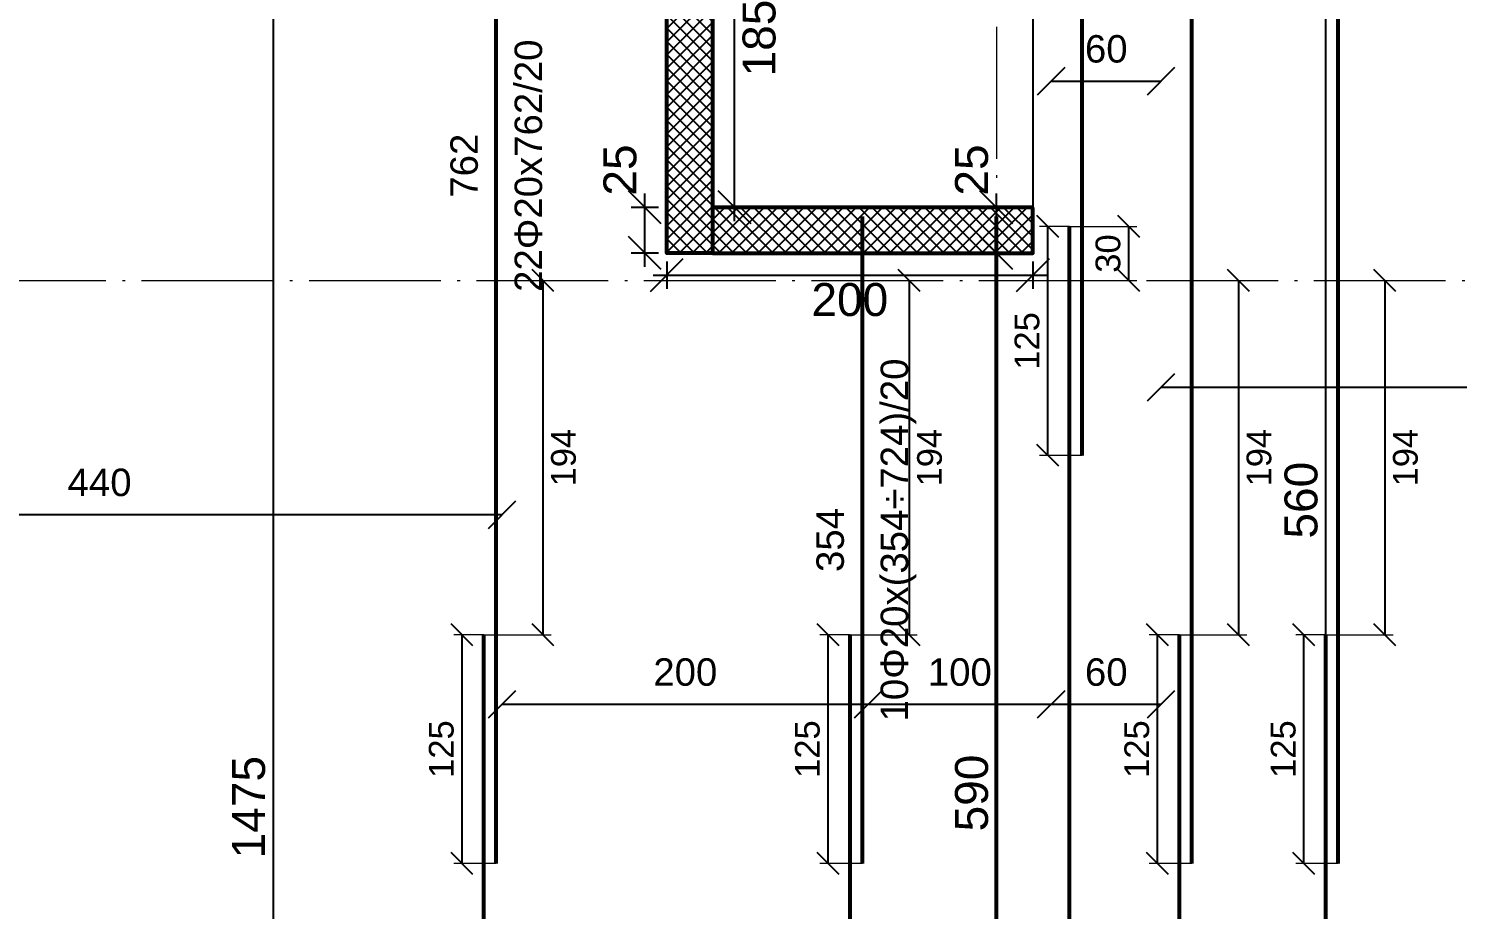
# Model space of a CAD drawing. Header units: millimetres. Extents: x -404 to 6018, y -5139 to 7890.
# Drawn here: x 4116 to 4897, y 736 to 1218 of the extents above; entities that cross this region are included whole.
import ezdxf
from ezdxf.enums import TextEntityAlignment as Align

# ---------------------------------------------------------------- set-up
doc = ezdxf.new("R2010")
doc.units = ezdxf.units.MM
doc.linetypes.add('ZWCAD_ISO04W100', pattern=[30.5, 24, -3, 0.5, -3])
doc.layers.add('AXIS LINES', color=255, linetype='ZWCAD_ISO04W100', lineweight=13)
doc.layers.add('WALL', color=10, linetype='Continuous', lineweight=53)
for name, color, linetype in [('FW_DIM', 7, 'Continuous'), ('FW_WALL_HATCH', 8, 'Continuous'), ('OPENING', 7, 'Continuous'), ('REB_BOT_MESH_Y', 5, 'Continuous'), ('REB_BOT_MESH_Y_AXDIM', 5, 'Continuous'), ('REB_BOT_MESH_Y_LAP', 5, 'Continuous'), ('REB_BOT_MESH_Y_RANGE', 5, 'Continuous'), ('REB_BOT_MESH_Y_TEXT', 5, 'Continuous')]:
    doc.layers.add(name, color=color, linetype=linetype)
doc.styles.add('REBAR_TXT', font='arial.ttf')
doc.styles.get("Standard").update_dxf_attribs({"font": 'arial.ttf'})
doc.dimstyles.new('FW_DIM', dxfattribs={"dimtxt": 18, "dimasz": 9, "dimexe": 7.5, "dimexo": 4.5, "dimgap": 4.5, "dimtad": 1, "dimdec": 0, "dimtxsty": 'Standard', "dimtsz": 9, "dimcen": 2.5, "dimdle": 7.5, "dimclrd": 256, "dimclre": 256, "dimclrt": 7, "dimazin": 3, "dimtfac": 1, "dimtmove": 2, "dimatfit": 3})
doc.dimstyles.new('REBAR LAP', dxfattribs={"dimtxt": 13.5, "dimasz": 2.5, "dimexe": 4.5, "dimexo": 0, "dimgap": 4.5, "dimtad": 1, "dimdec": 0, "dimtxsty": 'Standard', "dimtsz": 6, "dimcen": 2.5, "dimclrd": 6, "dimclre": 6, "dimclrt": 7, "dimazin": 3, "dimtfac": 1, "dimtmove": 2, "dimatfit": 3, "dimlwd": 25, "dimlwe": 18})
doc.dimstyles.new('REBAR M-200', dxfattribs={"dimtxt": 15, "dimasz": 15, "dimexe": 25, "dimexo": 12.5, "dimgap": 10, "dimtad": 1, "dimdec": 0, "dimtxsty": 'Standard', "dimblk": 'NONE', "dimcen": 50, "dimse1": 1, "dimse2": 1, "dimclrd": 6, "dimclre": 6, "dimclrt": 7, "dimazin": 3, "dimtfac": 1, "dimtmove": 2, "dimatfit": 3, "dimldrblk": 'NONE', "dimlwd": 53})
doc.dimstyles.new('REBAR RANGE', dxfattribs={"dimtxt": 15, "dimasz": 2.5, "dimexe": 0, "dimexo": 0, "dimgap": 10, "dimtad": 1, "dimdec": 0, "dimtxsty": 'Standard', "dimtsz": 7.5, "dimcen": 2.5, "dimse1": 1, "dimse2": 1, "dimclrd": 6, "dimclre": 6, "dimclrt": 7, "dimazin": 3, "dimtfac": 1, "dimtmove": 2, "dimatfit": 3, "dimlwd": 25})

# ---------------------------------------------------------------- blocks, each defined once
blk = doc.blocks.new('*D529')
at = {"color": 6, "lineweight": 53}
blk.add_line((4364.99, -195), (4364.99, 886.5), dxfattribs=at)
at = {"layer": 'Defpoints'}
for p in [(4364.99, 886.5), (4364.99, -195), (4364.99, -195)]:
    blk.add_point(p, dxfattribs=at)
at = {"layer": 'REB_BOT_MESH_Y', "color": 7, "insert": (4347.49, 345.75), "char_height": 15, "attachment_point": 5, "rotation": 90}
blk.add_mtext('1082', dxfattribs=at)
blk = doc.blocks.new('_NONE')
blk = doc.blocks.new('*D530')
at = {"color": 6, "lineweight": 53}
blk.add_line((4371.74, 761.5), (4371.74, 1524), dxfattribs=at)
at = {"layer": 'Defpoints'}
for p in [(4371.74, 1524), (4371.74, 761.5), (4371.74, 761.5)]:
    blk.add_point(p, dxfattribs=at)
at = {"layer": 'REB_BOT_MESH_Y', "color": 7, "insert": (4354.24, 1142.75), "char_height": 15, "attachment_point": 5, "rotation": 90}
blk.add_mtext('762', dxfattribs=at)
blk = doc.blocks.new('_Oblique')
at = {"color": 0, "linetype": 'ByBlock', "lineweight": -2}
blk.add_line((-0.5, -0.5), (0.5, 0.5), dxfattribs=at)
blk = doc.blocks.new('*D531')
at = {"color": 6, "lineweight": 18}
for p, q in [((4364.99, 886.5), (4348.49, 886.5)), ((4371.74, 761.5), (4348.49, 761.5))]:
    blk.add_line(p, q, dxfattribs=at)
at = {"color": 6, "lineweight": 25}
blk.add_line((4352.99, 761.5), (4352.99, 886.5), dxfattribs=at)
at = {"layer": 'Defpoints'}
for p in [(4364.99, 886.5), (4352.99, 761.5), (4371.74, 761.5)]:
    blk.add_point(p, dxfattribs=at)
at = {"layer": 'REB_BOT_MESH_Y_LAP', "color": 6, "xscale": 12, "yscale": 12, "rotation": 90}
for p in [(4352.99, 886.5), (4352.99, 761.5)]:
    blk.add_blockref('_OBLIQUE', p, dxfattribs=at)
at = {"layer": 'REB_BOT_MESH_Y_LAP', "color": 7, "insert": (4341.74, 824), "char_height": 13.5, "attachment_point": 5, "rotation": 90}
blk.add_mtext('125', dxfattribs=at)
blk = doc.blocks.new('*D532')
at = {"color": 6, "lineweight": 18}
for p, q in [((4364.99, 1080), (4401.74, 1080)), ((4364.99, 886.5), (4401.74, 886.5))]:
    blk.add_line(p, q, dxfattribs=at)
at = {"color": 6, "lineweight": 25}
blk.add_line((4397.24, 1080), (4397.24, 886.5), dxfattribs=at)
at = {"layer": 'Defpoints'}
for p in [(4364.99, 1080), (4397.24, 1080), (4364.99, 886.5)]:
    blk.add_point(p, dxfattribs=at)
at = {"layer": 'REB_BOT_MESH_Y_AXDIM', "color": 6, "xscale": 12, "yscale": 12, "rotation": 90}
for p in [(4397.24, 1080), (4397.24, 886.5)]:
    blk.add_blockref('_OBLIQUE', p, dxfattribs=at)
at = {"layer": 'REB_BOT_MESH_Y_AXDIM', "color": 7, "insert": (4408.49, 983.25), "char_height": 13.5, "attachment_point": 5, "rotation": 90}
blk.add_mtext('194', dxfattribs=at)
blk = doc.blocks.new('*D540')
at = {"color": 6, "lineweight": 53}
blk.add_line((4824.99, -194), (4824.99, 886.5), dxfattribs=at)
at = {"layer": 'Defpoints'}
for p in [(4824.99, 886.5), (4824.99, -194), (4824.99, -194)]:
    blk.add_point(p, dxfattribs=at)
at = {"layer": 'REB_BOT_MESH_Y', "color": 7, "insert": (4807.49, 346.25), "char_height": 15, "attachment_point": 5, "rotation": 90}
blk.add_mtext('1080', dxfattribs=at)
blk = doc.blocks.new('*D541')
at = {"color": 6, "lineweight": 53}
blk.add_line((4831.74, 761.5), (4831.74, 1802.5), dxfattribs=at)
at = {"layer": 'Defpoints'}
for p in [(4831.74, 1802.5), (4831.74, 761.5), (4831.74, 761.5)]:
    blk.add_point(p, dxfattribs=at)
at = {"layer": 'REB_BOT_MESH_Y', "color": 7, "insert": (4814.24, 1282), "char_height": 15, "attachment_point": 5, "rotation": 90}
blk.add_mtext('1041', dxfattribs=at)
blk = doc.blocks.new('*D544')
at = {"color": 6, "lineweight": 18}
for p, q in [((4824.99, 886.5), (4808.49, 886.5)), ((4831.74, 761.5), (4808.49, 761.5))]:
    blk.add_line(p, q, dxfattribs=at)
at = {"color": 6, "lineweight": 25}
blk.add_line((4812.99, 761.5), (4812.99, 886.5), dxfattribs=at)
at = {"layer": 'Defpoints'}
for p in [(4824.99, 886.5), (4812.99, 761.5), (4831.74, 761.5)]:
    blk.add_point(p, dxfattribs=at)
at = {"layer": 'REB_BOT_MESH_Y_LAP', "color": 6, "xscale": 12, "yscale": 12, "rotation": 90}
for p in [(4812.99, 886.5), (4812.99, 761.5)]:
    blk.add_blockref('_OBLIQUE', p, dxfattribs=at)
at = {"layer": 'REB_BOT_MESH_Y_LAP', "color": 7, "insert": (4801.74, 824), "char_height": 13.5, "attachment_point": 5, "rotation": 90}
blk.add_mtext('125', dxfattribs=at)
blk = doc.blocks.new('*D545')
at = {"color": 6, "lineweight": 18}
for p, q in [((4824.99, 1080), (4861.74, 1080)), ((4824.99, 886.5), (4861.74, 886.5))]:
    blk.add_line(p, q, dxfattribs=at)
at = {"color": 6, "lineweight": 25}
blk.add_line((4857.24, 1080), (4857.24, 886.5), dxfattribs=at)
at = {"layer": 'Defpoints'}
for p in [(4824.99, 1080), (4857.24, 1080), (4824.99, 886.5)]:
    blk.add_point(p, dxfattribs=at)
at = {"layer": 'REB_BOT_MESH_Y_AXDIM', "color": 6, "xscale": 12, "yscale": 12, "rotation": 90}
for p in [(4857.24, 1080), (4857.24, 886.5)]:
    blk.add_blockref('_OBLIQUE', p, dxfattribs=at)
at = {"layer": 'REB_BOT_MESH_Y_AXDIM', "color": 7, "insert": (4868.49, 983.25), "char_height": 13.5, "attachment_point": 5, "rotation": 90}
blk.add_mtext('194', dxfattribs=at)
blk = doc.blocks.new('*D550')
at = {"color": 6, "lineweight": 53}
blk.add_line((4564.99, -195), (4564.99, 886.5), dxfattribs=at)
at = {"layer": 'Defpoints'}
for p in [(4564.99, 886.5), (4564.99, -195), (4564.99, -195)]:
    blk.add_point(p, dxfattribs=at)
at = {"layer": 'REB_BOT_MESH_Y', "color": 7, "insert": (4547.49, 345.75), "char_height": 15, "attachment_point": 5, "rotation": 90}
blk.add_mtext('1082', dxfattribs=at)
blk = doc.blocks.new('*D551')
at = {"color": 6, "lineweight": 53}
blk.add_line((4571.74, 761.5), (4571.74, 1115), dxfattribs=at)
at = {"layer": 'Defpoints'}
for p in [(4571.74, 1115), (4571.74, 761.5), (4571.74, 761.5)]:
    blk.add_point(p, dxfattribs=at)
at = {"layer": 'REB_BOT_MESH_Y', "color": 7, "insert": (4554.24, 938.25), "char_height": 15, "attachment_point": 5, "rotation": 90}
blk.add_mtext('354', dxfattribs=at)
blk = doc.blocks.new('*D552')
at = {"color": 6, "lineweight": 18}
for p, q in [((4564.99, 886.5), (4548.49, 886.5)), ((4571.74, 761.5), (4548.49, 761.5))]:
    blk.add_line(p, q, dxfattribs=at)
at = {"color": 6, "lineweight": 25}
blk.add_line((4552.99, 761.5), (4552.99, 886.5), dxfattribs=at)
at = {"layer": 'Defpoints'}
for p in [(4564.99, 886.5), (4552.99, 761.5), (4571.74, 761.5)]:
    blk.add_point(p, dxfattribs=at)
at = {"layer": 'REB_BOT_MESH_Y_LAP', "color": 6, "xscale": 12, "yscale": 12, "rotation": 90}
for p in [(4552.99, 886.5), (4552.99, 761.5)]:
    blk.add_blockref('_OBLIQUE', p, dxfattribs=at)
at = {"layer": 'REB_BOT_MESH_Y_LAP', "color": 7, "insert": (4541.74, 824), "char_height": 13.5, "attachment_point": 5, "rotation": 90}
blk.add_mtext('125', dxfattribs=at)
blk = doc.blocks.new('*D553')
at = {"color": 6, "lineweight": 18}
for p, q in [((4564.99, 1080), (4601.74, 1080)), ((4564.99, 886.5), (4601.74, 886.5))]:
    blk.add_line(p, q, dxfattribs=at)
at = {"color": 6, "lineweight": 25}
blk.add_line((4597.24, 1080), (4597.24, 886.5), dxfattribs=at)
at = {"layer": 'Defpoints'}
for p in [(4564.99, 1080), (4597.24, 1080), (4564.99, 886.5)]:
    blk.add_point(p, dxfattribs=at)
at = {"layer": 'REB_BOT_MESH_Y_AXDIM', "color": 6, "xscale": 12, "yscale": 12, "rotation": 90}
for p in [(4597.24, 1080), (4597.24, 886.5)]:
    blk.add_blockref('_OBLIQUE', p, dxfattribs=at)
at = {"layer": 'REB_BOT_MESH_Y_AXDIM', "color": 7, "insert": (4608.49, 983.25), "char_height": 13.5, "attachment_point": 5, "rotation": 90}
blk.add_mtext('194', dxfattribs=at)
blk = doc.blocks.new('*D554')
at = {"color": 6, "lineweight": 53}
blk.add_line((4744.99, -194), (4744.99, 886.5), dxfattribs=at)
at = {"layer": 'Defpoints'}
for p in [(4744.99, 886.5), (4744.99, -194), (4744.99, -194)]:
    blk.add_point(p, dxfattribs=at)
at = {"layer": 'REB_BOT_MESH_Y', "color": 7, "insert": (4727.49, 346.25), "char_height": 15, "attachment_point": 5, "rotation": 90}
blk.add_mtext('1080', dxfattribs=at)
blk = doc.blocks.new('*D555')
at = {"color": 6, "lineweight": 53}
blk.add_line((4751.74, 761.5), (4751.74, 1802.5), dxfattribs=at)
at = {"layer": 'Defpoints'}
for p in [(4751.74, 1802.5), (4751.74, 761.5), (4751.74, 761.5)]:
    blk.add_point(p, dxfattribs=at)
at = {"layer": 'REB_BOT_MESH_Y', "color": 7, "insert": (4734.24, 1282), "char_height": 15, "attachment_point": 5, "rotation": 90}
blk.add_mtext('1041', dxfattribs=at)
blk = doc.blocks.new('*D557')
at = {"color": 6, "lineweight": 18}
for p, q in [((4744.99, 886.5), (4728.49, 886.5)), ((4751.74, 761.5), (4728.49, 761.5))]:
    blk.add_line(p, q, dxfattribs=at)
at = {"color": 6, "lineweight": 25}
blk.add_line((4732.99, 761.5), (4732.99, 886.5), dxfattribs=at)
at = {"layer": 'Defpoints'}
for p in [(4744.99, 886.5), (4732.99, 761.5), (4751.74, 761.5)]:
    blk.add_point(p, dxfattribs=at)
at = {"layer": 'REB_BOT_MESH_Y_LAP', "color": 6, "xscale": 12, "yscale": 12, "rotation": 90}
for p in [(4732.99, 886.5), (4732.99, 761.5)]:
    blk.add_blockref('_OBLIQUE', p, dxfattribs=at)
at = {"layer": 'REB_BOT_MESH_Y_LAP', "color": 7, "insert": (4721.74, 824), "char_height": 13.5, "attachment_point": 5, "rotation": 90}
blk.add_mtext('125', dxfattribs=at)
blk = doc.blocks.new('*D558')
at = {"color": 6, "lineweight": 18}
for p, q in [((4744.99, 1080), (4781.74, 1080)), ((4744.99, 886.5), (4781.74, 886.5))]:
    blk.add_line(p, q, dxfattribs=at)
at = {"color": 6, "lineweight": 25}
blk.add_line((4777.24, 1080), (4777.24, 886.5), dxfattribs=at)
at = {"layer": 'Defpoints'}
for p in [(4744.99, 1080), (4777.24, 1080), (4744.99, 886.5)]:
    blk.add_point(p, dxfattribs=at)
at = {"layer": 'REB_BOT_MESH_Y_AXDIM', "color": 6, "xscale": 12, "yscale": 12, "rotation": 90}
for p in [(4777.24, 1080), (4777.24, 886.5)]:
    blk.add_blockref('_OBLIQUE', p, dxfattribs=at)
at = {"layer": 'REB_BOT_MESH_Y_AXDIM', "color": 7, "insert": (4788.49, 983.25), "char_height": 13.5, "attachment_point": 5, "rotation": 90}
blk.add_mtext('194', dxfattribs=at)
blk = doc.blocks.new('*D569')
at = {"color": 6, "lineweight": 53}
blk.add_line((4684.99, 5), (4684.99, 1109.5), dxfattribs=at)
at = {"layer": 'Defpoints'}
for p in [(4684.99, 1109.5), (4684.99, 5), (4684.99, 5)]:
    blk.add_point(p, dxfattribs=at)
at = {"layer": 'REB_BOT_MESH_Y', "color": 7, "insert": (4667.49, 557.25), "char_height": 15, "attachment_point": 5, "rotation": 90}
blk.add_mtext('1104', dxfattribs=at)
blk = doc.blocks.new('*D570')
at = {"color": 6, "lineweight": 53}
blk.add_line((4691.74, 984.5), (4691.74, 1802.5), dxfattribs=at)
at = {"layer": 'Defpoints'}
for p in [(4691.74, 1802.5), (4691.74, 984.5), (4691.74, 984.5)]:
    blk.add_point(p, dxfattribs=at)
at = {"layer": 'REB_BOT_MESH_Y', "color": 7, "insert": (4674.24, 1393.5), "char_height": 15, "attachment_point": 5, "rotation": 90}
blk.add_mtext('818', dxfattribs=at)
blk = doc.blocks.new('*D572')
at = {"color": 6, "lineweight": 18}
for p, q in [((4684.99, 1109.5), (4668.49, 1109.5)), ((4691.74, 984.5), (4668.49, 984.5))]:
    blk.add_line(p, q, dxfattribs=at)
at = {"color": 6, "lineweight": 25}
blk.add_line((4672.99, 984.5), (4672.99, 1109.5), dxfattribs=at)
at = {"layer": 'Defpoints'}
for p in [(4684.99, 1109.5), (4672.99, 984.5), (4691.74, 984.5)]:
    blk.add_point(p, dxfattribs=at)
at = {"layer": 'REB_BOT_MESH_Y_LAP', "color": 6, "xscale": 12, "yscale": 12, "rotation": 90}
for p in [(4672.99, 1109.5), (4672.99, 984.5)]:
    blk.add_blockref('_OBLIQUE', p, dxfattribs=at)
at = {"layer": 'REB_BOT_MESH_Y_LAP', "color": 7, "insert": (4661.74, 1047), "char_height": 13.5, "attachment_point": 5, "rotation": 90}
blk.add_mtext('125', dxfattribs=at)
blk = doc.blocks.new('*D573')
at = {"color": 6, "lineweight": 18}
for p, q in [((4684.99, 1109.5), (4721.74, 1109.5)), ((4684.99, 1080), (4721.74, 1080))]:
    blk.add_line(p, q, dxfattribs=at)
at = {"color": 6, "lineweight": 25}
blk.add_line((4717.24, 1080), (4717.24, 1109.5), dxfattribs=at)
at = {"layer": 'Defpoints'}
for p in [(4684.99, 1109.5), (4684.99, 1080), (4717.24, 1080)]:
    blk.add_point(p, dxfattribs=at)
at = {"layer": 'REB_BOT_MESH_Y_AXDIM', "color": 6, "xscale": 12, "yscale": 12, "rotation": 90}
for p in [(4717.24, 1109.5), (4717.24, 1080)]:
    blk.add_blockref('_OBLIQUE', p, dxfattribs=at)
at = {"layer": 'REB_BOT_MESH_Y_AXDIM', "color": 7, "insert": (4705.99, 1094.75), "char_height": 13.5, "attachment_point": 5, "rotation": 90}
blk.add_mtext('30', dxfattribs=at)
blk = doc.blocks.new('*D578')
at = {"color": 6, "lineweight": 25}
blk.add_line((4734.99, 1021.75), (5414.99, 1021.75), dxfattribs=at)
at = {"layer": 'Defpoints'}
for p in [(4734.99, 1021.75), (4734.99, 1021.75), (5414.99, 1021.75)]:
    blk.add_point(p, dxfattribs=at)
at = {"layer": 'REB_BOT_MESH_Y_RANGE', "color": 6, "xscale": 15, "yscale": 15}
for p in [(4734.99, 1021.75), (5414.99, 1021.75)]:
    blk.add_blockref('_OBLIQUE', p, dxfattribs=at)
at = {"layer": 'REB_BOT_MESH_Y_RANGE', "color": 7, "insert": (5074.99, 1039.25), "char_height": 15, "attachment_point": 5}
blk.add_mtext('680', dxfattribs=at)
blk = doc.blocks.new('*D579')
at = {"color": 6, "lineweight": 25}
blk.add_line((3934.99, 952.12), (4374.99, 952.12), dxfattribs=at)
at = {"layer": 'Defpoints'}
for p in [(3934.99, 952.12), (3934.99, 952.12), (4374.99, 952.12)]:
    blk.add_point(p, dxfattribs=at)
at = {"layer": 'REB_BOT_MESH_Y_RANGE', "color": 6, "xscale": 15, "yscale": 15}
for p in [(3934.99, 952.12), (4374.99, 952.12)]:
    blk.add_blockref('_OBLIQUE', p, dxfattribs=at)
at = {"layer": 'REB_BOT_MESH_Y_RANGE', "color": 7, "insert": (4154.99, 969.62), "char_height": 15, "attachment_point": 5}
blk.add_mtext('440', dxfattribs=at)
blk = doc.blocks.new('*D585')
at = {"color": 6, "lineweight": 25}
blk.add_line((4374.99, 848.5), (4574.99, 848.5), dxfattribs=at)
at = {"layer": 'Defpoints'}
for p in [(4374.99, 848.5), (4374.99, 848.5), (4574.99, 848.5)]:
    blk.add_point(p, dxfattribs=at)
at = {"layer": 'REB_BOT_MESH_Y_RANGE', "color": 6, "xscale": 15, "yscale": 15}
for p in [(4374.99, 848.5), (4574.99, 848.5)]:
    blk.add_blockref('_OBLIQUE', p, dxfattribs=at)
at = {"layer": 'REB_BOT_MESH_Y_RANGE', "color": 7, "insert": (4474.99, 866), "char_height": 15, "attachment_point": 5}
blk.add_mtext('200', dxfattribs=at)
blk = doc.blocks.new('*D593')
at = {"color": 6, "lineweight": 25}
blk.add_line((4574.99, 848.5), (4674.99, 848.5), dxfattribs=at)
at = {"layer": 'Defpoints'}
for p in [(4574.99, 848.5), (4574.99, 848.5), (4674.99, 848.5)]:
    blk.add_point(p, dxfattribs=at)
at = {"layer": 'REB_BOT_MESH_Y_RANGE', "color": 6, "xscale": 15, "yscale": 15}
for p in [(4574.99, 848.5), (4674.99, 848.5)]:
    blk.add_blockref('_OBLIQUE', p, dxfattribs=at)
at = {"layer": 'REB_BOT_MESH_Y_RANGE', "color": 7, "insert": (4624.99, 866), "char_height": 15, "attachment_point": 5}
blk.add_mtext('100', dxfattribs=at)
blk = doc.blocks.new('*D594')
at = {"color": 6, "lineweight": 53}
blk.add_line((4644.99, 5), (4644.99, 1115), dxfattribs=at)
at = {"layer": 'Defpoints'}
for p in [(4644.99, 1115), (4644.99, 5), (4644.99, 5)]:
    blk.add_point(p, dxfattribs=at)
at = {"layer": 'REB_BOT_MESH_Y', "color": 7, "insert": (4627.49, 560), "char_height": 15, "attachment_point": 5, "rotation": 90}
blk.add_mtext('1110', dxfattribs=at)
blk = doc.blocks.new('*D604')
at = {"color": 6, "lineweight": 25}
blk.add_line((4674.99, 848.5), (4734.99, 848.5), dxfattribs=at)
at = {"layer": 'Defpoints'}
for p in [(4674.99, 848.5), (4674.99, 848.5), (4734.99, 848.5)]:
    blk.add_point(p, dxfattribs=at)
at = {"layer": 'REB_BOT_MESH_Y_RANGE', "color": 6, "xscale": 15, "yscale": 15}
for p in [(4674.99, 848.5), (4734.99, 848.5)]:
    blk.add_blockref('_OBLIQUE', p, dxfattribs=at)
at = {"layer": 'REB_BOT_MESH_Y_RANGE', "color": 7, "insert": (4704.99, 866), "char_height": 15, "attachment_point": 5}
blk.add_mtext('60', dxfattribs=at)
blk = doc.blocks.new('*D607')
at = {"color": 6, "lineweight": 25}
blk.add_line((4674.99, 1189), (4734.99, 1189), dxfattribs=at)
at = {"layer": 'Defpoints'}
for p in [(4674.99, 1189), (4674.99, 1189), (4734.99, 1189)]:
    blk.add_point(p, dxfattribs=at)
at = {"layer": 'REB_BOT_MESH_Y_RANGE', "color": 6, "xscale": 15, "yscale": 15}
for p in [(4674.99, 1189), (4734.99, 1189)]:
    blk.add_blockref('_OBLIQUE', p, dxfattribs=at)
at = {"layer": 'REB_BOT_MESH_Y_RANGE', "color": 7, "insert": (4704.99, 1206.5), "char_height": 15, "attachment_point": 5}
blk.add_mtext('60', dxfattribs=at)
blk = doc.blocks.new('*D614')
for p, q in [((4452.89, 1087.5), (4452.89, 1127.5)), ((4460.39, 1120), (4445.39, 1120)), ((4460.39, 1095), (4445.39, 1095))]:
    blk.add_line(p, q)
at = {"layer": 'Defpoints'}
for p in [(4464.89, 1120), (4452.89, 1095), (4464.89, 1095)]:
    blk.add_point(p, dxfattribs=at)
at = {"layer": 'FW_DIM', "xscale": 18, "yscale": 18, "rotation": 90}
for p in [(4452.89, 1120), (4452.89, 1095)]:
    blk.add_blockref('_OBLIQUE', p, dxfattribs=at)
at = {"layer": 'FW_DIM', "color": 7, "insert": (4439.39, 1140.4), "char_height": 18, "attachment_point": 5, "rotation": 90}
blk.add_mtext('25', dxfattribs=at)
blk = doc.blocks.new('*D615')
for p, q in [((4464.89, 1090.5), (4464.89, 1075.5)), ((4664.89, 1090.5), (4664.89, 1075.5)), ((4457.39, 1083), (4672.39, 1083))]:
    blk.add_line(p, q)
at = {"layer": 'Defpoints'}
for p in [(4464.89, 1095), (4664.89, 1095), (4464.89, 1083)]:
    blk.add_point(p, dxfattribs=at)
at = {"layer": 'FW_DIM', "xscale": 18, "yscale": 18}
for p in [(4464.89, 1083), (4664.89, 1083)]:
    blk.add_blockref('_OBLIQUE', p, dxfattribs=at)
at = {"layer": 'FW_DIM', "color": 7, "insert": (4564.89, 1069.5), "char_height": 18, "attachment_point": 5}
blk.add_mtext('200', dxfattribs=at)
blk = doc.blocks.new('*D617')
for p, q in [((4501.89, 1112.5), (4501.89, 1312.5)), ((4494.39, 1305), (4509.39, 1305)), ((4494.39, 1120), (4509.39, 1120))]:
    blk.add_line(p, q)
at = {"layer": 'Defpoints'}
for p in [(4489.89, 1305), (4489.89, 1120), (4501.89, 1120)]:
    blk.add_point(p, dxfattribs=at)
at = {"layer": 'FW_DIM', "xscale": 18, "yscale": 18, "rotation": 90}
for p in [(4501.89, 1305), (4501.89, 1120)]:
    blk.add_blockref('_OBLIQUE', p, dxfattribs=at)
at = {"layer": 'FW_DIM', "color": 7, "insert": (4515.39, 1212.5), "char_height": 18, "attachment_point": 5, "rotation": 90}
blk.add_mtext('185', dxfattribs=at)
blk = doc.blocks.new('*D742')
for p, q in [((4249.99, 47.5), (4249.99, 1537.06)), ((4245.49, 1529.56), (4242.49, 1529.56)), ((4245.49, 55), (4242.49, 55))]:
    blk.add_line(p, q)
at = {"layer": 'Defpoints'}
for p in [(4249.99, 1529.56), (4249.99, 55), (4249.99, 55)]:
    blk.add_point(p, dxfattribs=at)
at = {"layer": 'FW_DIM', "xscale": 18, "yscale": 18, "rotation": 90}
for p in [(4249.99, 1529.56), (4249.99, 55)]:
    blk.add_blockref('_OBLIQUE', p, dxfattribs=at)
at = {"layer": 'FW_DIM', "color": 7, "insert": (4236.49, 792.28), "char_height": 18, "attachment_point": 5, "rotation": 90}
blk.add_mtext('1475', dxfattribs=at)
blk = doc.blocks.new('*D751')
for p, q in [((4644.99, 497.5), (4644.99, 1102.5)), ((4640.49, 1095), (4637.49, 1095)), ((4640.49, 505), (4637.49, 505))]:
    blk.add_line(p, q)
at = {"layer": 'Defpoints'}
for p in [(4644.99, 1095), (4644.99, 505), (4644.99, 505)]:
    blk.add_point(p, dxfattribs=at)
at = {"layer": 'FW_DIM', "xscale": 18, "yscale": 18, "rotation": 90}
for p in [(4644.99, 1095), (4644.99, 505)]:
    blk.add_blockref('_OBLIQUE', p, dxfattribs=at)
at = {"layer": 'FW_DIM', "color": 7, "insert": (4631.49, 800), "char_height": 18, "attachment_point": 5, "rotation": 90}
blk.add_mtext('590', dxfattribs=at)
blk = doc.blocks.new('*D752')
for p, q in [((4644.99, 1087.5), (4644.99, 1127.5)), ((4640.49, 1120), (4637.49, 1120)), ((4640.49, 1095), (4637.49, 1095))]:
    blk.add_line(p, q)
at = {"layer": 'Defpoints'}
for p in [(4644.99, 1120), (4644.99, 1095), (4644.99, 1095)]:
    blk.add_point(p, dxfattribs=at)
at = {"layer": 'FW_DIM', "xscale": 18, "yscale": 18, "rotation": 90}
for p in [(4644.99, 1120), (4644.99, 1095)]:
    blk.add_blockref('_OBLIQUE', p, dxfattribs=at)
at = {"layer": 'FW_DIM', "color": 7, "insert": (4631.49, 1140.4), "char_height": 18, "attachment_point": 5, "rotation": 90}
blk.add_mtext('25', dxfattribs=at)
blk = doc.blocks.new('*D758')
for p, q in [((4824.99, 672.5), (4824.99, 1247.5)), ((4820.49, 1240), (4817.49, 1240)), ((4820.49, 680), (4817.49, 680))]:
    blk.add_line(p, q)
at = {"layer": 'Defpoints'}
for p in [(4824.99, 1240), (4824.99, 680), (4824.99, 680)]:
    blk.add_point(p, dxfattribs=at)
at = {"layer": 'FW_DIM', "xscale": 18, "yscale": 18, "rotation": 90}
for p in [(4824.99, 1240), (4824.99, 680)]:
    blk.add_blockref('_OBLIQUE', p, dxfattribs=at)
at = {"layer": 'FW_DIM', "color": 7, "insert": (4811.49, 960), "char_height": 18, "attachment_point": 5, "rotation": 90}
blk.add_mtext('560', dxfattribs=at)

msp = doc.modelspace()

# ---------------------------------------------------------------- hatches: boundary and pattern name
at = {"layer": 'FW_WALL_HATCH'}
h = msp.add_hatch(dxfattribs=at)
h.set_pattern_fill('ANSI37', scale=1.6)
h.paths.add_polyline_path([(4664.89, 1095), (4489.89, 1095), (4464.89, 1095), (4464.89, 1560), (4489.89, 1560), (4489.89, 1330), (4664.89, 1330), (4664.89, 1305), (4489.89, 1305), (4489.89, 1120), (4664.89, 1120), (4664.89, 1095)])

# ---------------------------------------------------------------- linework, layer by layer
at = {"layer": 'AXIS LINES', "color": 0, "ltscale": 3}
for points in [[(4249.99, 3140.04), (4249.99, -400.07)], [(4644.99, 3140.04), (4644.99, -400.07)], [(4824.99, 3140.04), (4824.99, -400.07)], [(3537.41, 1080), (5952.4, 1080)]]:
    msp.add_lwpolyline(points, dxfattribs=at)
at = {"layer": 'OPENING'}
msp.add_lwpolyline([(4664.89, 1120), (4489.89, 1120), (4489.89, 1305), (4664.89, 1305)], close=True, dxfattribs=at)
at = {"layer": 'WALL', "ltscale": 0.08}
for points in [[(4464.89, 1560), (4489.89, 1560), (4489.89, 1095), (4464.89, 1095)], [(4664.89, 1120), (4489.89, 1120), (4489.89, 1095), (4664.89, 1095)]]:
    msp.add_lwpolyline(points, close=True, dxfattribs=at)

# ---------------------------------------------------------------- texts
at = {"layer": 'REB_BOT_MESH_Y_TEXT', "color": 7, "style": 'REBAR_TXT'}
for s, p in [('22Φ20x762/20', (4381.74, 1142.75)), ('10Φ20x(354÷724)/20', (4581.74, 938.25))]:
    msp.add_text(s, height=15, rotation=90, dxfattribs=at).set_placement(p, align=Align.TOP_CENTER)

# ---------------------------------------------------------------- dimensions: what is measured, and where the dimension line sits
at = {"layer": 'FW_DIM'}
for base, p1, p2, text, picture, middle in [((4249.99, 55), (4249.99, 55), (4249.99, 1529.56), '1475', '*D742', (4236.49, 792.28)), ((4501.89, 1120), (4489.89, 1120), (4489.89, 1305), '185', '*D617', (4515.39, 1212.5)), ((4824.99, 680), (4824.99, 680), (4824.99, 1240), '560', '*D758', (4811.49, 960)), ((4452.89, 1095), (4464.89, 1095), (4464.89, 1120), '25', '*D614', (4439.39, 1140.4)), ((4644.99, 1095), (4644.99, 1095), (4644.99, 1120), '25', '*D752', (4631.49, 1140.4)), ((4644.99, 505), (4644.99, 505), (4644.99, 1095), '590', '*D751', (4631.49, 800))]:
    dim = msp.add_linear_dim(base=base, p1=p1, p2=p2, angle=90, text=text, dimstyle='FW_DIM', override={"dimtmove": 2}, dxfattribs=at)
    dim.commit()
    dim.dimension.update_dxf_attribs({"geometry": picture, "text_midpoint": middle, "dimtype": 160})
dim = msp.add_linear_dim(base=(4464.89, 1083), p1=(4464.89, 1095), p2=(4664.89, 1095), text='200', dimstyle='FW_DIM', override={"dimtmove": 2}, dxfattribs=at)
dim.commit()
dim.dimension.update_dxf_attribs({"geometry": '*D615', "text_midpoint": (4564.89, 1069.5), "dimtype": 160})
at = {"layer": 'REB_BOT_MESH_Y'}
for base, p1, p2, picture, middle in [((4691.74, 984.5), (4691.74, 984.5), (4691.74, 1802.5), '*D570', (4674.24, 1393.5)), ((4751.74, 761.5), (4751.74, 761.5), (4751.74, 1802.5), '*D555', (4734.24, 1282)), ((4831.74, 761.5), (4831.74, 761.5), (4831.74, 1802.5), '*D541', (4814.24, 1282)), ((4371.73693601, 761.5), (4371.73693601, 761.5), (4371.73693601, 1524), '*D530', (4354.23693601, 1142.75)), ((4571.73693601, 761.5), (4571.73693601, 761.5), (4571.73693601, 1115), '*D551', (4554.23693601, 938.25)), ((4644.99, 5), (4644.99, 5), (4644.99, 1115), '*D594', (4627.49, 560)), ((4684.98693601, 5), (4684.98693601, 5), (4684.98693601, 1109.5), '*D569', (4667.48693601, 557.25)), ((4364.98693601, -195), (4364.98693601, -195), (4364.98693601, 886.5), '*D529', (4347.48693601, 345.75)), ((4564.98693601, -195), (4564.98693601, -195), (4564.98693601, 886.5), '*D550', (4547.48693601, 345.75)), ((4744.98693601, -194), (4744.98693601, -194), (4744.98693601, 886.5), '*D554', (4727.48693601, 346.25)), ((4824.98693601, -194), (4824.98693601, -194), (4824.98693601, 886.5), '*D540', (4807.48693601, 346.25))]:
    dim = msp.add_linear_dim(base=base, p1=p1, p2=p2, angle=90, dimstyle='REBAR M-200', dxfattribs=at)
    dim.commit()
    dim.dimension.update_dxf_attribs({"geometry": picture, "text_midpoint": middle})
at = {"layer": 'REB_BOT_MESH_Y_AXDIM'}
for base, p1, p2, picture, middle in [((4717.23693601, 1080), (4684.98693601, 1080), (4684.98693601, 1109.5), '*D573', (4705.98693601, 1094.75)), ((4397.23693601, 1080), (4364.98693601, 1080), (4364.98693601, 886.5), '*D532', (4408.48693601, 983.25)), ((4597.23693601, 1080), (4564.98693601, 1080), (4564.98693601, 886.5), '*D553', (4608.48693601, 983.25)), ((4777.23693601, 1080), (4744.98693601, 1080), (4744.98693601, 886.5), '*D558', (4788.48693601, 983.25)), ((4857.23693601, 1080), (4824.98693601, 1080), (4824.98693601, 886.5), '*D545', (4868.48693601, 983.25))]:
    dim = msp.add_linear_dim(base=base, p1=p1, p2=p2, angle=90, dimstyle='REBAR LAP', dxfattribs=at)
    dim.commit()
    dim.dimension.update_dxf_attribs({"geometry": picture, "text_midpoint": middle})
at = {"layer": 'REB_BOT_MESH_Y_LAP'}
for base, p1, p2, picture, middle in [((4672.99, 984.5), (4691.74, 984.5), (4684.99, 1109.5), '*D572', (4661.74, 1047)), ((4352.99, 761.5), (4371.74, 761.5), (4364.99, 886.5), '*D531', (4341.74, 824)), ((4552.99, 761.5), (4571.74, 761.5), (4564.99, 886.5), '*D552', (4541.74, 824)), ((4732.99, 761.5), (4751.74, 761.5), (4744.99, 886.5), '*D557', (4721.74, 824)), ((4812.99, 761.5), (4831.74, 761.5), (4824.99, 886.5), '*D544', (4801.74, 824))]:
    dim = msp.add_linear_dim(base=base, p1=p1, p2=p2, angle=90, dimstyle='REBAR LAP', dxfattribs=at)
    dim.commit()
    dim.dimension.update_dxf_attribs({"geometry": picture, "text_midpoint": middle})
at = {"layer": 'REB_BOT_MESH_Y_RANGE'}
for base, p1, p2, picture, middle in [((4674.99, 1189), (4674.99, 1189), (4734.99, 1189), '*D607', (4704.99, 1206.5)), ((4734.99, 1021.75), (4734.99, 1021.75), (5414.99, 1021.75), '*D578', (5074.99, 1039.25)), ((3934.99, 952.12), (3934.99, 952.12), (4374.99, 952.12), '*D579', (4154.99, 969.62)), ((4374.99, 848.5), (4374.99, 848.5), (4574.99, 848.5), '*D585', (4474.99, 866)), ((4574.99, 848.5), (4574.99, 848.5), (4674.99, 848.5), '*D593', (4624.99, 866)), ((4674.99, 848.5), (4674.99, 848.5), (4734.99, 848.5), '*D604', (4704.99, 866))]:
    dim = msp.add_linear_dim(base=base, p1=p1, p2=p2, dimstyle='REBAR RANGE', dxfattribs=at)
    dim.commit()
    dim.dimension.update_dxf_attribs({"geometry": picture, "text_midpoint": middle})

doc.saveas('drawing.dxf')
